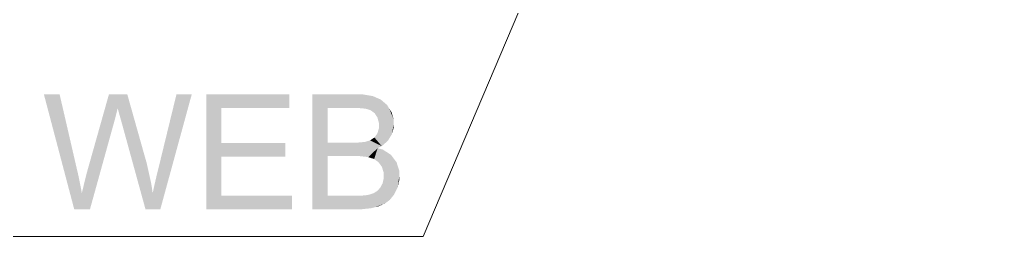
# Model space of a CAD drawing. Header units: millimetres. Extents: x 2 to 579, y 1 to 405.
# Drawn here: x 146.77 to 154.09, y 100.01 to 101.64 of the extents above; entities that cross this region are included whole.
import ezdxf

# ---------------------------------------------------------------- set-up
doc = ezdxf.new("R2010")
doc.units = ezdxf.units.MM
doc.linetypes.add('XKITLINE00', pattern=[0])
doc.layers.add('LinkedObject', color=7, linetype='Continuous', lineweight=0)

# ---------------------------------------------------------------- blocks, each defined once
blk = doc.blocks.new('*A4')
at = {"layer": 'LinkedObject'}
for points in [[(147.0707, 101.0807), (147.1803, 100.2167), (146.9527, 101.0807)], [(147.2014, 100.5142), (147.1803, 100.2167), (147.0707, 101.0807)], [(147.4411, 101.0807), (147.4809, 100.8748), (147.2767, 100.4971)], [(147.4809, 100.8748), (147.4411, 101.0807), (147.4867, 100.8957)], [(147.4867, 100.8957), (147.4411, 101.0807), (147.4997, 100.9465)], [(147.4997, 100.9465), (147.4411, 101.0807), (147.507, 100.9764)], [(147.5789, 101.0807), (147.507, 100.9764), (147.4411, 101.0807)], [(147.507, 100.9764), (147.5789, 101.0807), (147.5092, 100.9668)], [(147.5092, 100.9668), (147.5789, 101.0807), (147.5231, 100.9159)], [(147.5231, 100.9159), (147.5789, 101.0807), (147.5349, 100.8748)], [(147.5349, 100.8748), (147.5789, 101.0807), (147.702, 100.643)], [(148.063, 101.0807), (147.813, 100.5252), (147.9481, 101.0807)], [(147.8271, 100.2167), (147.813, 100.5252), (148.063, 101.0807)], [(148.2859, 100.7144), (148.1719, 100.2167), (148.1719, 101.0807)], [(148.2859, 100.7144), (148.1719, 101.0807), (148.2859, 100.9788)], [(148.7965, 100.9788), (148.1719, 101.0807), (148.7965, 101.0807)], [(148.2859, 100.9788), (148.1719, 101.0807), (148.7965, 100.9788)], [(148.9693, 101.0807), (149.0834, 100.6159), (148.9693, 100.2167)], [(149.0834, 100.7178), (149.0834, 100.6159), (148.9693, 101.0807)], [(148.9693, 101.0807), (149.0834, 100.9788), (149.0834, 100.7178)], [(149.2564, 100.9788), (148.9693, 101.0807), (149.2936, 101.0807)], [(149.0834, 100.9788), (148.9693, 101.0807), (149.2564, 100.9788)], [(149.2564, 100.9788), (149.2936, 101.0807), (149.3031, 100.9788)], [(149.2936, 101.0807), (149.3689, 100.9727), (149.3031, 100.9788)], [(149.3431, 101.0807), (149.3689, 100.9727), (149.2936, 101.0807)], [(149.4226, 101.0676), (149.3689, 100.9727), (149.3431, 101.0807)], [(149.3689, 100.9727), (149.4226, 101.0676), (149.3881, 100.9667)], [(149.3881, 100.9667), (149.4226, 101.0676), (149.4073, 100.9607)], [(149.4073, 100.9607), (149.4226, 101.0676), (149.4525, 101.0545)], [(149.4525, 101.0545), (149.4368, 100.9383), (149.4073, 100.9607)], [(149.4824, 101.0414), (149.4368, 100.9383), (149.4525, 101.0545)], [(149.5293, 101.001), (149.4368, 100.9383), (149.4824, 101.0414)], [(149.5463, 100.9737), (149.4368, 100.9383), (149.5293, 101.001)], [(149.4368, 100.9383), (149.5463, 100.9737), (149.4472, 100.9219)], [(149.5463, 100.9737), (149.4575, 100.9056), (149.4472, 100.9219)], [(149.4575, 100.9056), (149.5463, 100.9737), (149.4679, 100.8677)], [(149.4679, 100.8677), (149.5463, 100.9737), (149.5802, 100.8597)], [(149.5802, 100.8895), (149.5463, 100.9737), (149.5632, 100.9465)], [(149.5802, 100.8597), (149.5463, 100.9737), (149.5802, 100.8895)], [(147.2767, 100.4971), (147.4809, 100.8748), (147.2988, 100.2167)], [(147.702, 100.643), (147.7154, 100.2167), (147.5349, 100.8748)], [(149.4568, 100.7859), (149.5802, 100.8597), (149.5502, 100.7554)], [(149.4679, 100.8236), (149.5802, 100.8597), (149.4568, 100.7859)], [(149.5802, 100.8597), (149.4679, 100.8463), (149.4679, 100.8677)], [(149.4679, 100.8463), (149.5802, 100.8597), (149.4679, 100.8236)], [(149.5502, 100.7554), (149.5802, 100.8597), (149.5652, 100.7798)], [(149.5652, 100.7798), (149.5802, 100.8597), (149.5802, 100.832)], [(149.4346, 100.7558), (149.4899, 100.6914), (149.4017, 100.7343)], [(149.5502, 100.7554), (149.4346, 100.7558), (149.4568, 100.7859)], [(149.5352, 100.7309), (149.4346, 100.7558), (149.5502, 100.7554)], [(149.4899, 100.6914), (149.4346, 100.7558), (149.5352, 100.7309)], [(148.2859, 100.6124), (148.1719, 100.2167), (148.2859, 100.7144)], [(148.7646, 100.6124), (148.2859, 100.7144), (148.7646, 100.7144)], [(148.2859, 100.6124), (148.2859, 100.7144), (148.7646, 100.6124)], [(149.2836, 100.6159), (149.0834, 100.7178), (149.2706, 100.7178)], [(149.0834, 100.6159), (149.0834, 100.7178), (149.2836, 100.6159)], [(149.3249, 100.6159), (149.2706, 100.7178), (149.3087, 100.7178)], [(149.2836, 100.6159), (149.2706, 100.7178), (149.3249, 100.6159)], [(149.3633, 100.7228), (149.4596, 100.6764), (149.3087, 100.7178)], [(149.3087, 100.7178), (149.4596, 100.6764), (149.3249, 100.6159)], [(149.3249, 100.6159), (149.4596, 100.6764), (149.3883, 100.6087)], [(149.3799, 100.7279), (149.4899, 100.6914), (149.3633, 100.7228)], [(149.4596, 100.6764), (149.3633, 100.7228), (149.4899, 100.6914)], [(149.4017, 100.7343), (149.4899, 100.6914), (149.3799, 100.7279)], [(149.4596, 100.6764), (149.4103, 100.6014), (149.3883, 100.6087)], [(149.4103, 100.6014), (149.4596, 100.6764), (149.4323, 100.5942)], [(149.4323, 100.5942), (149.4596, 100.6764), (149.4667, 100.5692)], [(149.5587, 100.6257), (149.4596, 100.6764), (149.4986, 100.6649)], [(149.4667, 100.5692), (149.4596, 100.6764), (149.5587, 100.6257)], [(147.7251, 100.5617), (147.7154, 100.2167), (147.702, 100.643)], [(148.2859, 100.3187), (148.1719, 100.2167), (148.2859, 100.6124)], [(148.9693, 100.2167), (149.0834, 100.6159), (149.0834, 100.3187)], [(149.4667, 100.5692), (149.5587, 100.6257), (149.4792, 100.5513)], [(149.4792, 100.5513), (149.5587, 100.6257), (149.4917, 100.5335)], [(149.4917, 100.5335), (149.5587, 100.6257), (149.5797, 100.598)], [(149.5797, 100.598), (149.5041, 100.4915), (149.4917, 100.5335)], [(149.6007, 100.5703), (149.5041, 100.4915), (149.5797, 100.598)], [(147.7589, 100.4089), (147.7154, 100.2167), (147.7251, 100.5617)], [(147.813, 100.5252), (147.8271, 100.2167), (147.7998, 100.4722)], [(149.6216, 100.5049), (149.5041, 100.4915), (149.6007, 100.5703)], [(147.2118, 100.4696), (147.1803, 100.2167), (147.2014, 100.5142)], [(147.2298, 100.3813), (147.1803, 100.2167), (147.2118, 100.4696)], [(147.2738, 100.4865), (147.2988, 100.2167), (147.2541, 100.4067)], [(147.2767, 100.4971), (147.2988, 100.2167), (147.2738, 100.4865)], [(147.7998, 100.4722), (147.8271, 100.2167), (147.7781, 100.3784)], [(149.4956, 100.4102), (149.6216, 100.4672), (149.596, 100.3543)], [(149.5041, 100.4466), (149.6216, 100.4672), (149.4956, 100.4102)], [(149.6216, 100.4672), (149.5041, 100.4915), (149.6216, 100.5049)], [(149.5041, 100.4915), (149.6216, 100.4672), (149.5041, 100.4673)], [(149.6216, 100.4672), (149.5041, 100.4466), (149.5041, 100.4673)], [(149.596, 100.3543), (149.6216, 100.4672), (149.6088, 100.3804)], [(149.6088, 100.3804), (149.6216, 100.4672), (149.6216, 100.4368)], [(147.2374, 100.3375), (147.1803, 100.2167), (147.2298, 100.3813)], [(147.2541, 100.4067), (147.2988, 100.2167), (147.2374, 100.3375)], [(147.7697, 100.3375), (147.7154, 100.2167), (147.7589, 100.4089)], [(147.7781, 100.3784), (147.8271, 100.2167), (147.7697, 100.3375)], [(149.4784, 100.3787), (149.5515, 100.288), (149.4566, 100.3546)], [(149.596, 100.3543), (149.4784, 100.3787), (149.4956, 100.4102)], [(149.5832, 100.3282), (149.4784, 100.3787), (149.596, 100.3543)], [(149.5515, 100.288), (149.4784, 100.3787), (149.5832, 100.3282)], [(147.2374, 100.3375), (147.2988, 100.2167), (147.1803, 100.2167)], [(147.7697, 100.3375), (147.8271, 100.2167), (147.7154, 100.2167)], [(148.1719, 100.2167), (148.2859, 100.3187), (148.8164, 100.2167)], [(148.8164, 100.2167), (148.2859, 100.3187), (148.8164, 100.3187)], [(149.0834, 100.3187), (149.2987, 100.2167), (148.9693, 100.2167)], [(149.2991, 100.3187), (149.2987, 100.2167), (149.0834, 100.3187)], [(149.2991, 100.3187), (149.34, 100.2167), (149.2987, 100.2167)], [(149.3269, 100.3187), (149.34, 100.2167), (149.2991, 100.3187)], [(149.3659, 100.3207), (149.4097, 100.2239), (149.3269, 100.3187)], [(149.3269, 100.3187), (149.4097, 100.2239), (149.34, 100.2167)], [(149.3771, 100.3228), (149.4097, 100.2239), (149.3659, 100.3207)], [(149.4381, 100.2312), (149.3771, 100.3228), (149.3969, 100.3263)], [(149.4097, 100.2239), (149.3771, 100.3228), (149.4381, 100.2312)], [(149.43, 100.3381), (149.5138, 100.2597), (149.3969, 100.3263)], [(149.3969, 100.3263), (149.5138, 100.2597), (149.4381, 100.2312)], [(149.5327, 100.2739), (149.43, 100.3381), (149.4566, 100.3546)], [(149.5138, 100.2597), (149.43, 100.3381), (149.5327, 100.2739)], [(149.4566, 100.3546), (149.5515, 100.288), (149.5327, 100.2739)], [(149.4381, 100.2312), (149.5138, 100.2597), (149.4665, 100.2384)]]:
    blk.add_hatch(color=7, dxfattribs=at).paths.add_polyline_path(points, flags=17)
at = {"layer": 'LinkedObject', "color": 6, "linetype": 'XKITLINE00', "lineweight": 0}
for p, q in [((154.091, 110.1186), (149.8007, 100.0112)), ((149.8007, 100.0112), (135.3411, 100.0112))]:
    blk.add_line(p, q, dxfattribs=at)

msp = doc.modelspace()

# ---------------------------------------------------------------- block references
at = {"lineweight": 0}
msp.add_blockref('*A4', (0, 0), dxfattribs=at)

doc.saveas('drawing.dxf')
